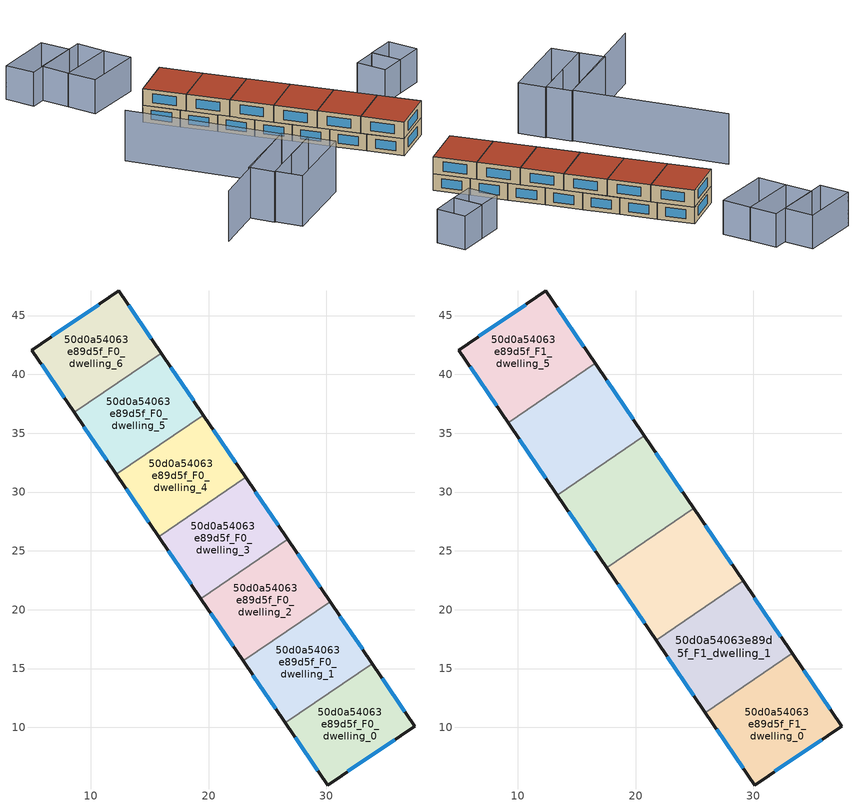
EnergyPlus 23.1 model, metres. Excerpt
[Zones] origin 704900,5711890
50d0a54063e89d5f_F0_dwelling_0
 floor ground (EU_floor_Construction): 33.93,15.4 37.53,10.11 30.12,5.1 26.54,10.37 z0
 wall outside (EU_wall_Construction): 26.54,10.37 30.12,5.1 37.53,10.11 33.93,15.4 z0:3
 wall to 50d0a54063e89d5f_F0_dwelling_1 (EU_wall_Construction): 33.93,15.4 26.54,10.37 z0:3
 window (EU_Window_Construction): 31.84,6.26 35.82,8.95 / 27.37,9.15 29.29,6.32 / 36.7,11.34 34.77,14.18 z0.69:2.31
50d0a54063e89d5f_F0_dwelling_1
 floor ground (EU_floor_Construction): 30.34,20.69 33.93,15.4 26.54,10.37 22.94,15.66 z0
 wall outside (EU_wall_Construction): 22.94,15.66 26.54,10.37 / 33.93,15.4 30.34,20.69 z0:3
 wall to 50d0a54063e89d5f_F0_dwelling_2 (EU_wall_Construction): 30.34,20.69 22.94,15.66 z0:3
 window (EU_Window_Construction): 23.77,14.43 25.7,11.6 / 33.1,16.63 31.17,19.46 z0.69:2.31
 ceiling adiabatic (EU_roof_Construction): 33.33,16.28 30.34,20.69 22.94,15.66 25.94,11.25 z3
50d0a54063e89d5f_F0_dwelling_2
 floor ground (EU_floor_Construction): 26.75,25.97 30.34,20.69 22.94,15.66 19.35,20.94 z0
 wall outside (EU_wall_Construction): 19.35,20.94 22.94,15.66 / 30.34,20.69 26.75,25.97 z0:3
 wall to 50d0a54063e89d5f_F0_dwelling_3 (EU_wall_Construction): 26.75,25.97 19.35,20.94 z0:3
 window (EU_Window_Construction): 20.18,19.72 22.11,16.88 / 29.51,21.91 27.58,24.75 z0.69:2.31
 ceiling adiabatic (EU_roof_Construction): 30.34,20.69 29.14,22.45 21.74,17.42 22.94,15.66 z3
50d0a54063e89d5f_F0_dwelling_3
 floor ground (EU_floor_Construction): 23.16,31.25 26.75,25.97 19.35,20.94 15.76,26.22 z0
 wall outside (EU_wall_Construction): 15.76,26.22 19.35,20.94 / 26.75,25.97 23.16,31.25 z0:3
 wall to 50d0a54063e89d5f_F0_dwelling_4 (EU_wall_Construction): 23.16,31.25 15.76,26.22 z0:3
 window (EU_Window_Construction): 16.59,25 18.52,22.16 / 25.92,27.19 23.99,30.03 z0.69:2.31
50d0a54063e89d5f_F0_dwelling_4
 floor ground (EU_floor_Construction): 19.56,36.54 23.16,31.25 15.76,26.22 12.16,31.5 z0
 wall outside (EU_wall_Construction): 12.16,31.5 15.76,26.22 / 23.16,31.25 19.56,36.54 z0:3
 wall to 50d0a54063e89d5f_F0_dwelling_5 (EU_wall_Construction): 19.56,36.54 12.16,31.5 z0:3
 window (EU_Window_Construction): 12.99,30.28 14.92,27.44 / 22.32,32.48 20.39,35.31 z0.69:2.31
50d0a54063e89d5f_F0_dwelling_5
 floor ground (EU_floor_Construction): 15.97,41.82 19.56,36.54 12.16,31.5 8.57,36.78 z0
 wall outside (EU_wall_Construction): 8.57,36.78 12.16,31.5 / 19.56,36.54 15.97,41.82 z0:3
 wall to 50d0a54063e89d5f_F0_dwelling_6 (EU_wall_Construction): 15.97,41.82 8.57,36.78 z0:3
 window (EU_Window_Construction): 9.4,35.56 11.33,32.72 / 18.73,37.76 16.8,40.59 z0.69:2.31
50d0a54063e89d5f_F0_dwelling_6
 floor ground (EU_floor_Construction): 12.38,47.09 15.97,41.82 8.57,36.78 4.97,42.07 z0
 wall outside (EU_wall_Construction): 15.97,41.82 12.38,47.09 4.97,42.07 8.57,36.78 z0:3
 window (EU_Window_Construction): 5.81,40.85 7.74,38.01 / 10.67,45.93 6.69,43.23 / 15.14,43.04 13.21,45.87 z0.69:2.31
50d0a54063e89d5f_F1_dwelling_0
 floor to 50d0a54063e89d5f_F0_dwelling_0 (EU_floor_Construction): 33.93,15.4 37.53,10.11 30.12,5.1 26.54,10.37 z3
 floor to 50d0a54063e89d5f_F0_dwelling_1 (EU_floor_Construction): 33.33,16.28 33.93,15.4 26.54,10.37 25.94,11.25 z3
 wall outside (EU_wall_Construction): 25.94,11.25 30.12,5.1 37.53,10.11 33.33,16.29 z3:6
 wall to 50d0a54063e89d5f_F1_dwelling_1 (EU_wall_Construction): 33.33,16.29 25.94,11.25 z3:6
 window (EU_Window_Construction): 31.84,6.26 35.82,8.95 / 26.9,9.83 29.15,6.52 / 36.56,11.54 34.31,14.86 z3.69:5.31
 roof outside (EU_roof_Construction): 37.53,10.11 33.33,16.29 25.94,11.25 30.12,5.1 z6
50d0a54063e89d5f_F1_dwelling_1
 floor adiabatic (EU_floor_Construction): 29.14,22.45 33.33,16.29 25.94,11.25 21.74,17.42 z3
 wall outside (EU_wall_Construction): 21.74,17.42 25.94,11.25 / 33.33,16.29 29.14,22.45 z3:6
 wall to 50d0a54063e89d5f_F1_dwelling_2 (EU_wall_Construction): 29.14,22.45 21.74,17.42 z3:6
 window (EU_Window_Construction): 22.71,15.99 24.97,12.68 / 32.36,17.71 30.11,21.02 z3.69:5.31
 roof outside (EU_roof_Construction): 33.33,16.29 29.14,22.45 21.74,17.42 25.94,11.25 z6
50d0a54063e89d5f_F1_dwelling_2
 floor to 50d0a54063e89d5f_F0_dwelling_2 (EU_floor_Construction): 26.75,25.97 29.14,22.45 21.74,17.42 19.35,20.94 z3
 floor to 50d0a54063e89d5f_F0_dwelling_3 (EU_floor_Construction): 24.95,28.61 26.75,25.97 19.35,20.94 17.55,23.58 z3
 wall outside (EU_wall_Construction): 17.55,23.58 21.74,17.42 / 29.14,22.45 24.95,28.61 z3:6
 wall to 50d0a54063e89d5f_F1_dwelling_3 (EU_wall_Construction): 24.95,28.61 17.55,23.58 z3:6
 window (EU_Window_Construction): 18.52,22.15 20.77,18.84 / 28.17,23.88 25.92,27.19 z3.69:5.31
 roof outside (EU_roof_Construction): 29.14,22.45 24.95,28.61 17.55,23.58 21.74,17.42 z6
50d0a54063e89d5f_F1_dwelling_3
 floor to 50d0a54063e89d5f_F0_dwelling_4 (EU_floor_Construction): 20.76,34.77 23.15,31.25 15.76,26.22 13.36,29.74 z3
 floor to 50d0a54063e89d5f_F0_dwelling_3 (EU_floor_Construction): 23.15,31.25 24.95,28.61 17.55,23.58 15.76,26.22 z3
 wall outside (EU_wall_Construction): 13.36,29.74 17.55,23.58 / 24.95,28.61 20.76,34.77 z3:6
 wall to 50d0a54063e89d5f_F1_dwelling_4 (EU_wall_Construction): 20.76,34.77 13.36,29.74 z3:6
 window (EU_Window_Construction): 14.33,28.31 16.58,25.01 / 23.98,30.04 21.73,33.35 z3.69:5.31
 roof outside (EU_roof_Construction): 24.95,28.61 20.76,34.77 13.36,29.74 17.55,23.58 z6
50d0a54063e89d5f_F1_dwelling_4
 floor to 50d0a54063e89d5f_F0_dwelling_4 (EU_floor_Construction): 19.56,36.53 20.76,34.77 13.36,29.74 12.16,31.5 z3
 floor to 50d0a54063e89d5f_F0_dwelling_5 (EU_floor_Construction): 16.57,40.94 19.56,36.53 12.16,31.5 9.17,35.9 z3
 wall outside (EU_wall_Construction): 9.17,35.9 13.36,29.74 / 20.76,34.77 16.57,40.94 z3:6
 wall to 50d0a54063e89d5f_F1_dwelling_5 (EU_wall_Construction): 16.57,40.94 9.17,35.9 z3:6
 window (EU_Window_Construction): 10.14,34.48 12.39,31.17 / 19.79,36.2 17.54,39.51 z3.69:5.31
 roof outside (EU_roof_Construction): 20.76,34.77 16.57,40.94 9.17,35.9 13.36,29.74 z6
50d0a54063e89d5f_F1_dwelling_5
 floor to 50d0a54063e89d5f_F0_dwelling_6 (EU_floor_Construction): 12.38,47.09 15.97,41.82 8.57,36.78 4.97,42.07 z3
 floor to 50d0a54063e89d5f_F0_dwelling_5 (EU_floor_Construction): 15.97,41.82 16.57,40.94 9.17,35.9 8.57,36.78 z3
 wall outside (EU_wall_Construction): 16.57,40.94 12.38,47.09 4.97,42.07 9.17,35.9 z3:6
 window (EU_Window_Construction): 5.94,40.64 8.2,37.33 / 10.67,45.93 6.69,43.23 / 15.6,42.36 13.35,45.67 z3.69:5.31
 roof outside (EU_roof_Construction): 16.57,40.94 12.38,47.09 4.97,42.07 9.17,35.9 z6
shading: 38.94,28.7 43.28,30.32 / 43.28,30.32 45.16,25.29 / 45.16,25.29 40.82,23.67 / 40.82,23.67 38.94,28.7 / 50.12,27.2 45.15,25.3 / 45.15,25.3 43.23,30.3 / 43.23,30.3 48.2,32.21 / 48.2,32.21 50.12,27.2 / 11.2,53.2 1.02,49.59 / 1.02,49.59 -0.73,54.51 / -0.73,54.51 9.45,58.12 / 9.45,58.12 11.2,53.2 / -0.73,54.51 -2.4,59.22 / -2.4,59.22 7.77,62.83 / 7.77,62.83 9.44,58.12 / 9.44,58.12 -0.73,54.51 / -6.81,63.15 3.49,66.91 / 3.49,66.91 5.3,61.94 / 5.3,61.94 -5,58.18 / -5,58.18 -6.81,63.15 z0:6; -6.89,31.56 7.24,8.36 / 7.24,8.36 -13.78,-4.44 / -2.97,-2.95 9.83,4.65 / 9.83,4.65 12.3,0.48 / 12.3,0.48 -0.5,-7.12 / -0.5,-7.12 -2.97,-2.95 / 9.71,4.58 -3.03,-2.99 / -3.03,-2.99 -5.36,0.94 / -5.36,0.94 7.38,8.5 / 7.38,8.5 9.71,4.58 z0:9
[Building]
EU S2 Campaign: North Axis=0; Terrain=City; Solar Distribution=FullExterior
[Site:Location]
London: Latitude=51.5; Longitude=-0.5; Time Zone=0; Elevation=25
[SizingPeriod:WeatherFileDays]
AnnualSizingPeriod: Begin Month=1; Begin Day of Month=1; End Month=12; End Day of Month=31; Day of Week for Start Day=Monday; Use Weather File Daylight Saving Period=No; Use Weather File Rain and Snow Indicators=No
[MATERIAL]
EU_InternalMass_Material: Roughness=MediumRough; Thickness=0.1; Conductivity=1; Density=1800; Specific Heat=900; Thermal Absorptance=0.9; Solar Absorptance=0.7; Visible Absorptance=0.7
[MATERIAL:NOMASS] Roughness=MediumRough; Thermal Absorptance=0.9; Solar Absorptance=0.7; Visible Absorptance=0.7
Name | Thermal Resistance
EU_wall_NoMass | 0.635353
EU_roof_NoMass | 0.675062
EU_floor_NoMass | 1.96382
[WINDOWMATERIAL:SIMPLEGLAZINGSYSTEM]
EU_Window_SimpleGlazing: UFactor=2.96269; Solar Heat Gain Coefficient=0.76; Visible Transmittance=0.76
[CONSTRUCTION]
EU_wall_Construction: EU_wall_NoMass
EU_roof_Construction: EU_roof_NoMass
EU_floor_Construction: EU_floor_NoMass
EU_Window_Construction: EU_Window_SimpleGlazing
EU_InternalMass_Construction: EU_InternalMass_Material
[ZONE] Type=1; Multiplier=1; Ceiling Height=autocalculate; Floor Area=autocalculate; Part of Total Floor Area=Yes
Name | Volume
50d0a54063e89d5f_F0_dwelling_0 | 171.503
50d0a54063e89d5f_F1_dwelling_0 | 200.094
50d0a54063e89d5f_F0_dwelling_1 | 171.528
50d0a54063e89d5f_F1_dwelling_1 | 200.122
50d0a54063e89d5f_F0_dwelling_2 | 171.502
50d0a54063e89d5f_F1_dwelling_2; 50d0a54063e89d5f_F1_dwelling_4 | 200.095
50d0a54063e89d5f_F0_dwelling_3 | 171.512
50d0a54063e89d5f_F1_dwelling_3 | 200.076
50d0a54063e89d5f_F0_dwelling_4 | 171.51
50d0a54063e89d5f_F0_dwelling_5 | 171.49
50d0a54063e89d5f_F1_dwelling_5 | 200.09
50d0a54063e89d5f_F0_dwelling_6 | 171.505
[INTERNALMASS] Construction=EU_InternalMass_Construction
Name | Zone or ZoneList | Surface Area
50d0a54063e89d5f_F0_dwelling_0_EU_InternalMass | 50d0a54063e89d5f_F0_dwelling_0 | 57.1681
50d0a54063e89d5f_F0_dwelling_1_EU_InternalMass | 50d0a54063e89d5f_F0_dwelling_1 | 57.1758
50d0a54063e89d5f_F0_dwelling_2_EU_InternalMass | 50d0a54063e89d5f_F0_dwelling_2 | 57.1671
50d0a54063e89d5f_F0_dwelling_3_EU_InternalMass | 50d0a54063e89d5f_F0_dwelling_3 | 57.1704
50d0a54063e89d5f_F0_dwelling_4_EU_InternalMass | 50d0a54063e89d5f_F0_dwelling_4 | 57.1705
50d0a54063e89d5f_F0_dwelling_5_EU_InternalMass | 50d0a54063e89d5f_F0_dwelling_5 | 57.1632
50d0a54063e89d5f_F0_dwelling_6_EU_InternalMass | 50d0a54063e89d5f_F0_dwelling_6 | 57.1681
50d0a54063e89d5f_F1_dwelling_0_EU_InternalMass | 50d0a54063e89d5f_F1_dwelling_0 | 66.698
50d0a54063e89d5f_F1_dwelling_1_EU_InternalMass | 50d0a54063e89d5f_F1_dwelling_1 | 66.7072
50d0a54063e89d5f_F1_dwelling_2_EU_InternalMass | 50d0a54063e89d5f_F1_dwelling_2 | 66.6987
50d0a54063e89d5f_F1_dwelling_3_EU_InternalMass | 50d0a54063e89d5f_F1_dwelling_3 | 66.6921
50d0a54063e89d5f_F1_dwelling_4_EU_InternalMass | 50d0a54063e89d5f_F1_dwelling_4 | 66.6983
50d0a54063e89d5f_F1_dwelling_5_EU_InternalMass | 50d0a54063e89d5f_F1_dwelling_5 | 66.6971
[OTHEREQUIPMENT] Fuel Type=Electricity; Design Level Calculation Method=Watts/Area; Power per Zone Floor Area=1; Fraction Latent=0; Fraction Radiant=0; Fraction Lost=0; Carbon Dioxide Generation Rate=0; EndUse Subcategory=EU_Step8_InternalGains
Name | Zone or ZoneList or Space or SpaceList | Schedule
EU_Step8_InternalGain_50d0a54063e89d5f_F0_dwelling_0_f000 | 50d0a54063e89d5f_F0_dwelling_0 | EU_Step8_GainSchedule_50d0a54063e89d5f_F0_dwelling_0_f000
EU_Step8_InternalGain_50d0a54063e89d5f_F0_dwelling_1_f000 | 50d0a54063e89d5f_F0_dwelling_1 | EU_Step8_GainSchedule_50d0a54063e89d5f_F0_dwelling_1_f000
EU_Step8_InternalGain_50d0a54063e89d5f_F0_dwelling_2_f000 | 50d0a54063e89d5f_F0_dwelling_2 | EU_Step8_GainSchedule_50d0a54063e89d5f_F0_dwelling_2_f000
EU_Step8_InternalGain_50d0a54063e89d5f_F0_dwelling_3_f000 | 50d0a54063e89d5f_F0_dwelling_3 | EU_Step8_GainSchedule_50d0a54063e89d5f_F0_dwelling_3_f000
EU_Step8_InternalGain_50d0a54063e89d5f_F0_dwelling_4_f000 | 50d0a54063e89d5f_F0_dwelling_4 | EU_Step8_GainSchedule_50d0a54063e89d5f_F0_dwelling_4_f000
EU_Step8_InternalGain_50d0a54063e89d5f_F0_dwelling_5_f000 | 50d0a54063e89d5f_F0_dwelling_5 | EU_Step8_GainSchedule_50d0a54063e89d5f_F0_dwelling_5_f000
EU_Step8_InternalGain_50d0a54063e89d5f_F0_dwelling_6_f000 | 50d0a54063e89d5f_F0_dwelling_6 | EU_Step8_GainSchedule_50d0a54063e89d5f_F0_dwelling_6_f000
EU_Step8_InternalGain_50d0a54063e89d5f_F1_dwelling_0_f000 | 50d0a54063e89d5f_F1_dwelling_0 | EU_Step8_GainSchedule_50d0a54063e89d5f_F1_dwelling_0_f000
EU_Step8_InternalGain_50d0a54063e89d5f_F1_dwelling_1_f000 | 50d0a54063e89d5f_F1_dwelling_1 | EU_Step8_GainSchedule_50d0a54063e89d5f_F1_dwelling_1_f000
EU_Step8_InternalGain_50d0a54063e89d5f_F1_dwelling_2_f000 | 50d0a54063e89d5f_F1_dwelling_2 | EU_Step8_GainSchedule_50d0a54063e89d5f_F1_dwelling_2_f000
EU_Step8_InternalGain_50d0a54063e89d5f_F1_dwelling_3_f000 | 50d0a54063e89d5f_F1_dwelling_3 | EU_Step8_GainSchedule_50d0a54063e89d5f_F1_dwelling_3_f000
EU_Step8_InternalGain_50d0a54063e89d5f_F1_dwelling_4_f000 | 50d0a54063e89d5f_F1_dwelling_4 | EU_Step8_GainSchedule_50d0a54063e89d5f_F1_dwelling_4_f000
EU_Step8_InternalGain_50d0a54063e89d5f_F1_dwelling_5_f000 | 50d0a54063e89d5f_F1_dwelling_5 | EU_Step8_GainSchedule_50d0a54063e89d5f_F1_dwelling_5_f000
[ZONEVENTILATION:DESIGNFLOWRATE] Schedule=EU_AlwaysOn; Design Flow Rate Calculation Method=AirChanges/Hour; Air Changes per Hour=0.555504; Ventilation Type=Natural; Fan Pressure Rise=0; Fan Total Efficiency=1; Constant Term Coefficient=1; Temperature Term Coefficient=0; Velocity Term Coefficient=0; Velocity Squared Term Coefficient=0; Minimum Indoor Temperature=-100; Maximum Indoor Temperature=100; Delta Temperature=-100; Minimum Outdoor Temperature=-100; Maximum Outdoor Temperature=100; Maximum Wind Speed=40
Name | Zone or ZoneList or Space or SpaceList
EU_ConstantAir_50d0a54063e89d5f_F0_dwelling_0 | 50d0a54063e89d5f_F0_dwelling_0
EU_ConstantAir_50d0a54063e89d5f_F0_dwelling_1 | 50d0a54063e89d5f_F0_dwelling_1
EU_ConstantAir_50d0a54063e89d5f_F0_dwelling_2 | 50d0a54063e89d5f_F0_dwelling_2
EU_ConstantAir_50d0a54063e89d5f_F0_dwelling_3 | 50d0a54063e89d5f_F0_dwelling_3
EU_ConstantAir_50d0a54063e89d5f_F0_dwelling_4 | 50d0a54063e89d5f_F0_dwelling_4
EU_ConstantAir_50d0a54063e89d5f_F0_dwelling_5 | 50d0a54063e89d5f_F0_dwelling_5
EU_ConstantAir_50d0a54063e89d5f_F0_dwelling_6 | 50d0a54063e89d5f_F0_dwelling_6
EU_ConstantAir_50d0a54063e89d5f_F1_dwelling_0 | 50d0a54063e89d5f_F1_dwelling_0
EU_ConstantAir_50d0a54063e89d5f_F1_dwelling_1 | 50d0a54063e89d5f_F1_dwelling_1
EU_ConstantAir_50d0a54063e89d5f_F1_dwelling_2 | 50d0a54063e89d5f_F1_dwelling_2
EU_ConstantAir_50d0a54063e89d5f_F1_dwelling_3 | 50d0a54063e89d5f_F1_dwelling_3
EU_ConstantAir_50d0a54063e89d5f_F1_dwelling_4 | 50d0a54063e89d5f_F1_dwelling_4
EU_ConstantAir_50d0a54063e89d5f_F1_dwelling_5 | 50d0a54063e89d5f_F1_dwelling_5
[HVACTEMPLATE:THERMOSTAT] Constant Heating Setpoint=20; Constant Cooling Setpoint=50
EU_HeatOnly_50d0a54063e89d5f_F0_dwelling_0; EU_HeatOnly_50d0a54063e89d5f_F0_dwelling_1; EU_HeatOnly_50d0a54063e89d5f_F0_dwelling_2; EU_HeatOnly_50d0a54063e89d5f_F0_dwelling_3; EU_HeatOnly_50d0a54063e89d5f_F0_dwelling_4; EU_HeatOnly_50d0a54063e89d5f_F0_dwelling_5; EU_HeatOnly_50d0a54063e89d5f_F0_dwelling_6; EU_HeatOnly_50d0a54063e89d5f_F1_dwelling_0; EU_HeatOnly_50d0a54063e89d5f_F1_dwelling_1; EU_HeatOnly_50d0a54063e89d5f_F1_dwelling_2; EU_HeatOnly_50d0a54063e89d5f_F1_dwelling_3; EU_HeatOnly_50d0a54063e89d5f_F1_dwelling_4; EU_HeatOnly_50d0a54063e89d5f_F1_dwelling_5
[HVACTEMPLATE:ZONE:IDEALLOADSAIRSYSTEM] System Availability Schedule=EU_AlwaysOn; Maximum Heating Supply Air Temperature=50; Minimum Cooling Supply Air Temperature=13; Maximum Heating Supply Air Humidity Ratio=0.0156; Minimum Cooling Supply Air Humidity Ratio=0.0077; Heating Limit=NoLimit; Cooling Limit=NoLimit; Heating Availability Schedule=EU_AlwaysOn; Cooling Availability Schedule=EU_CoolingOff; Dehumidification Control Type=ConstantSensibleHeatRatio; Cooling Sensible Heat Ratio=0.7; Dehumidification Setpoint=60; Humidification Control Type=None; Humidification Setpoint=30; Outdoor Air Method=None; Outdoor Air Flow Rate per Person=0.00944; Outdoor Air Flow Rate per Zone Floor Area=0; Outdoor Air Flow Rate per Zone=0; Demand Controlled Ventilation Type=None; Outdoor Air Economizer Type=NoEconomizer; Heat Recovery Type=None; Sensible Heat Recovery Effectiveness=0.7; Latent Heat Recovery Effectiveness=0.65
Name | Template Thermostat
50d0a54063e89d5f_F0_dwelling_0 | EU_HeatOnly_50d0a54063e89d5f_F0_dwelling_0
50d0a54063e89d5f_F0_dwelling_1 | EU_HeatOnly_50d0a54063e89d5f_F0_dwelling_1
50d0a54063e89d5f_F0_dwelling_2 | EU_HeatOnly_50d0a54063e89d5f_F0_dwelling_2
50d0a54063e89d5f_F0_dwelling_3 | EU_HeatOnly_50d0a54063e89d5f_F0_dwelling_3
50d0a54063e89d5f_F0_dwelling_4 | EU_HeatOnly_50d0a54063e89d5f_F0_dwelling_4
50d0a54063e89d5f_F0_dwelling_5 | EU_HeatOnly_50d0a54063e89d5f_F0_dwelling_5
50d0a54063e89d5f_F0_dwelling_6 | EU_HeatOnly_50d0a54063e89d5f_F0_dwelling_6
50d0a54063e89d5f_F1_dwelling_0 | EU_HeatOnly_50d0a54063e89d5f_F1_dwelling_0
50d0a54063e89d5f_F1_dwelling_1 | EU_HeatOnly_50d0a54063e89d5f_F1_dwelling_1
50d0a54063e89d5f_F1_dwelling_2 | EU_HeatOnly_50d0a54063e89d5f_F1_dwelling_2
50d0a54063e89d5f_F1_dwelling_3 | EU_HeatOnly_50d0a54063e89d5f_F1_dwelling_3
50d0a54063e89d5f_F1_dwelling_4 | EU_HeatOnly_50d0a54063e89d5f_F1_dwelling_4
50d0a54063e89d5f_F1_dwelling_5 | EU_HeatOnly_50d0a54063e89d5f_F1_dwelling_5
[SIZING:ZONE] Zone Cooling Design Supply Air Temperature Input Method=SupplyAirTemperature; Zone Cooling Design Supply Air Temperature=13; Zone Heating Design Supply Air Temperature Input Method=SupplyAirTemperature; Zone Heating Design Supply Air Temperature=50; Zone Cooling Design Supply Air Humidity Ratio=0.008; Zone Heating Design Supply Air Humidity Ratio=0.008; Cooling Design Air Flow Method=DesignDay; Cooling Design Air Flow Rate=0; Cooling Minimum Air Flow per Zone Floor Area=0.000762; Cooling Minimum Air Flow=0; Cooling Minimum Air Flow Fraction=0.2; Heating Design Air Flow Method=DesignDay; Heating Design Air Flow Rate=0; Heating Maximum Air Flow per Zone Floor Area=0.002032; Heating Maximum Air Flow=0.141576; Heating Maximum Air Flow Fraction=0.3; Account for Dedicated Outdoor Air System=No; Dedicated Outdoor Air System Control Strategy=NeutralSupplyAir; Dedicated Outdoor Air Low Setpoint Temperature for Design=autosize; Dedicated Outdoor Air High Setpoint Temperature for Design=autosize; Zone Load Sizing Method=Sensible Load Only No Latent Load; Zone Latent Cooling Design Supply Air Humidity Ratio Input Method=HumidityRatioDifference; Zone Cooling Design Supply Air Humidity Ratio Difference=0.005; Zone Latent Heating Design Supply Air Humidity Ratio Input Method=HumidityRatioDifference; Zone Humidification Design Supply Air Humidity Ratio Difference=0.005
50d0a54063e89d5f_F0_dwelling_0; 50d0a54063e89d5f_F0_dwelling_1; 50d0a54063e89d5f_F0_dwelling_2; 50d0a54063e89d5f_F0_dwelling_3; 50d0a54063e89d5f_F0_dwelling_4; 50d0a54063e89d5f_F0_dwelling_5; 50d0a54063e89d5f_F0_dwelling_6; 50d0a54063e89d5f_F1_dwelling_0; 50d0a54063e89d5f_F1_dwelling_1; 50d0a54063e89d5f_F1_dwelling_2; 50d0a54063e89d5f_F1_dwelling_3; 50d0a54063e89d5f_F1_dwelling_4; 50d0a54063e89d5f_F1_dwelling_5
[SCHEDULE:CONSTANT]
Name | Hourly Value
EU_AlwaysOn | 1
EU_CoolingOff | 0
[SCHEDULE:FILE] Column Number=1; Rows to Skip at Top=0; Number of Hours of Data=8760; Column Separator=Comma; Interpolate to Timestep=No; Minutes per Item=60; Adjust Schedule for Daylight Savings=Yes
Name | File
EU_Step8_GainSchedule_50d0a54063e89d5f_F0_dwelling_0_f000 | ../../schedules/50d0a54063e89d5f/50d0a54063e89d5f_F0_dwelling_0_f000_gain.csv
EU_Step8_GainSchedule_50d0a54063e89d5f_F0_dwelling_1_f000 | ../../schedules/50d0a54063e89d5f/50d0a54063e89d5f_F0_dwelling_1_f000_gain.csv
EU_Step8_GainSchedule_50d0a54063e89d5f_F0_dwelling_2_f000 | ../../schedules/50d0a54063e89d5f/50d0a54063e89d5f_F0_dwelling_2_f000_gain.csv
EU_Step8_GainSchedule_50d0a54063e89d5f_F0_dwelling_3_f000 | ../../schedules/50d0a54063e89d5f/50d0a54063e89d5f_F0_dwelling_3_f000_gain.csv
EU_Step8_GainSchedule_50d0a54063e89d5f_F0_dwelling_4_f000 | ../../schedules/50d0a54063e89d5f/50d0a54063e89d5f_F0_dwelling_4_f000_gain.csv
EU_Step8_GainSchedule_50d0a54063e89d5f_F0_dwelling_5_f000 | ../../schedules/50d0a54063e89d5f/50d0a54063e89d5f_F0_dwelling_5_f000_gain.csv
EU_Step8_GainSchedule_50d0a54063e89d5f_F0_dwelling_6_f000 | ../../schedules/50d0a54063e89d5f/50d0a54063e89d5f_F0_dwelling_6_f000_gain.csv
EU_Step8_GainSchedule_50d0a54063e89d5f_F1_dwelling_0_f000 | ../../schedules/50d0a54063e89d5f/50d0a54063e89d5f_F1_dwelling_0_f000_gain.csv
EU_Step8_GainSchedule_50d0a54063e89d5f_F1_dwelling_1_f000 | ../../schedules/50d0a54063e89d5f/50d0a54063e89d5f_F1_dwelling_1_f000_gain.csv
EU_Step8_GainSchedule_50d0a54063e89d5f_F1_dwelling_2_f000 | ../../schedules/50d0a54063e89d5f/50d0a54063e89d5f_F1_dwelling_2_f000_gain.csv
EU_Step8_GainSchedule_50d0a54063e89d5f_F1_dwelling_3_f000 | ../../schedules/50d0a54063e89d5f/50d0a54063e89d5f_F1_dwelling_3_f000_gain.csv
EU_Step8_GainSchedule_50d0a54063e89d5f_F1_dwelling_4_f000 | ../../schedules/50d0a54063e89d5f/50d0a54063e89d5f_F1_dwelling_4_f000_gain.csv
EU_Step8_GainSchedule_50d0a54063e89d5f_F1_dwelling_5_f000 | ../../schedules/50d0a54063e89d5f/50d0a54063e89d5f_F1_dwelling_5_f000_gain.csv
